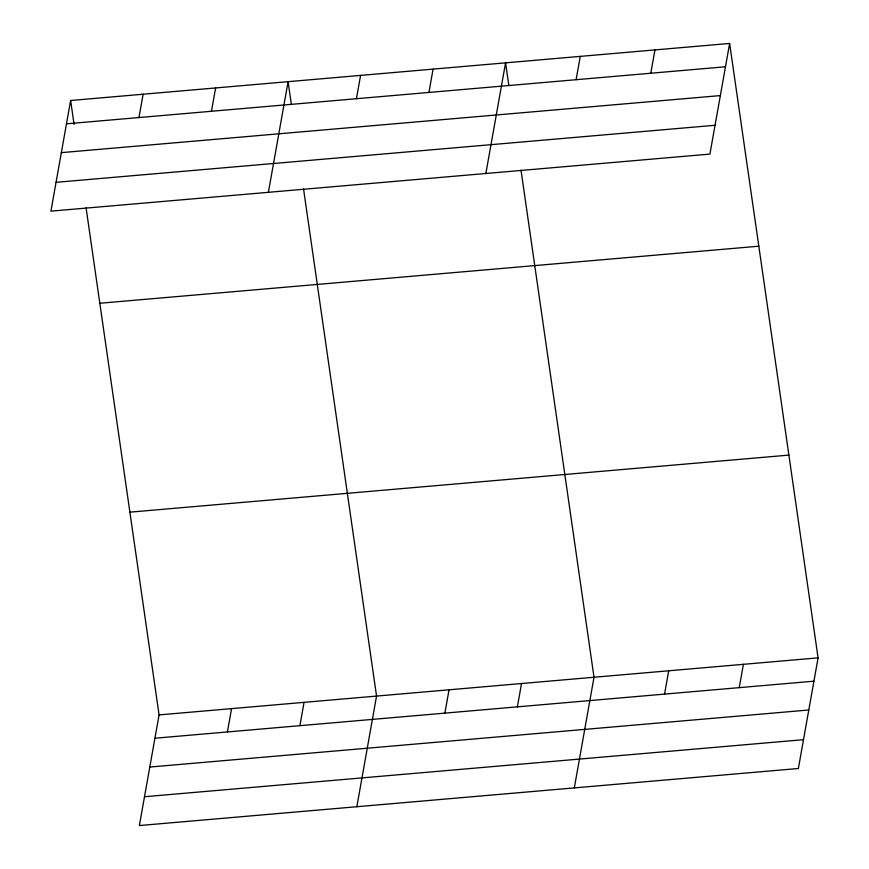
<?xml version="1.0" encoding="UTF-8"?>
<svg xmlns="http://www.w3.org/2000/svg" width="869" height="869" viewBox="0 0 869 869"><rect width="100%" height="100%" fill="white"/><g stroke="black" fill="none" stroke-linecap="round" stroke-linejoin="round"><path stroke-width="1.3" d="M70.628 100.5L50.923 211.145L709.919 154.095L729.634 43.45L70.628 100.5L74.061 124.354M138.964 117.554L143.113 94.232M211.449 111.275L215.61 87.954M86.085 207.843L159.081 714.905L139.366 825.55L798.372 768.5L818.077 657.855L729.634 43.45M268.391 192.321L288.095 81.675L291.343 104.204M227.417 731.959L231.567 708.637M356.431 98.718L360.592 75.397M299.903 725.68L304.063 702.358M428.928 92.451L433.077 69.129M356.844 806.725L376.549 696.08L303.553 189.018M485.858 173.485L505.573 62.85L508.81 85.379M444.885 713.123L449.034 689.801M576.104 79.709L580.253 56.387M517.37 706.855L521.53 683.534M650.794 73.235L654.944 49.913M574.311 787.89L594.016 677.255L521.02 170.194M664.557 694.114L668.706 670.792M739.237 687.64L743.397 664.318M66.478 123.822L725.474 66.772M61.341 152.64L720.347 95.59M56.05 182.327L715.057 125.277M99.816 303.259L758.822 246.199M129.894 512.156L788.889 455.106M159.081 714.905L818.077 657.855M154.921 738.226L813.927 681.177M149.794 767.045L808.789 709.995M144.504 796.732L803.499 739.682"/></g></svg>
